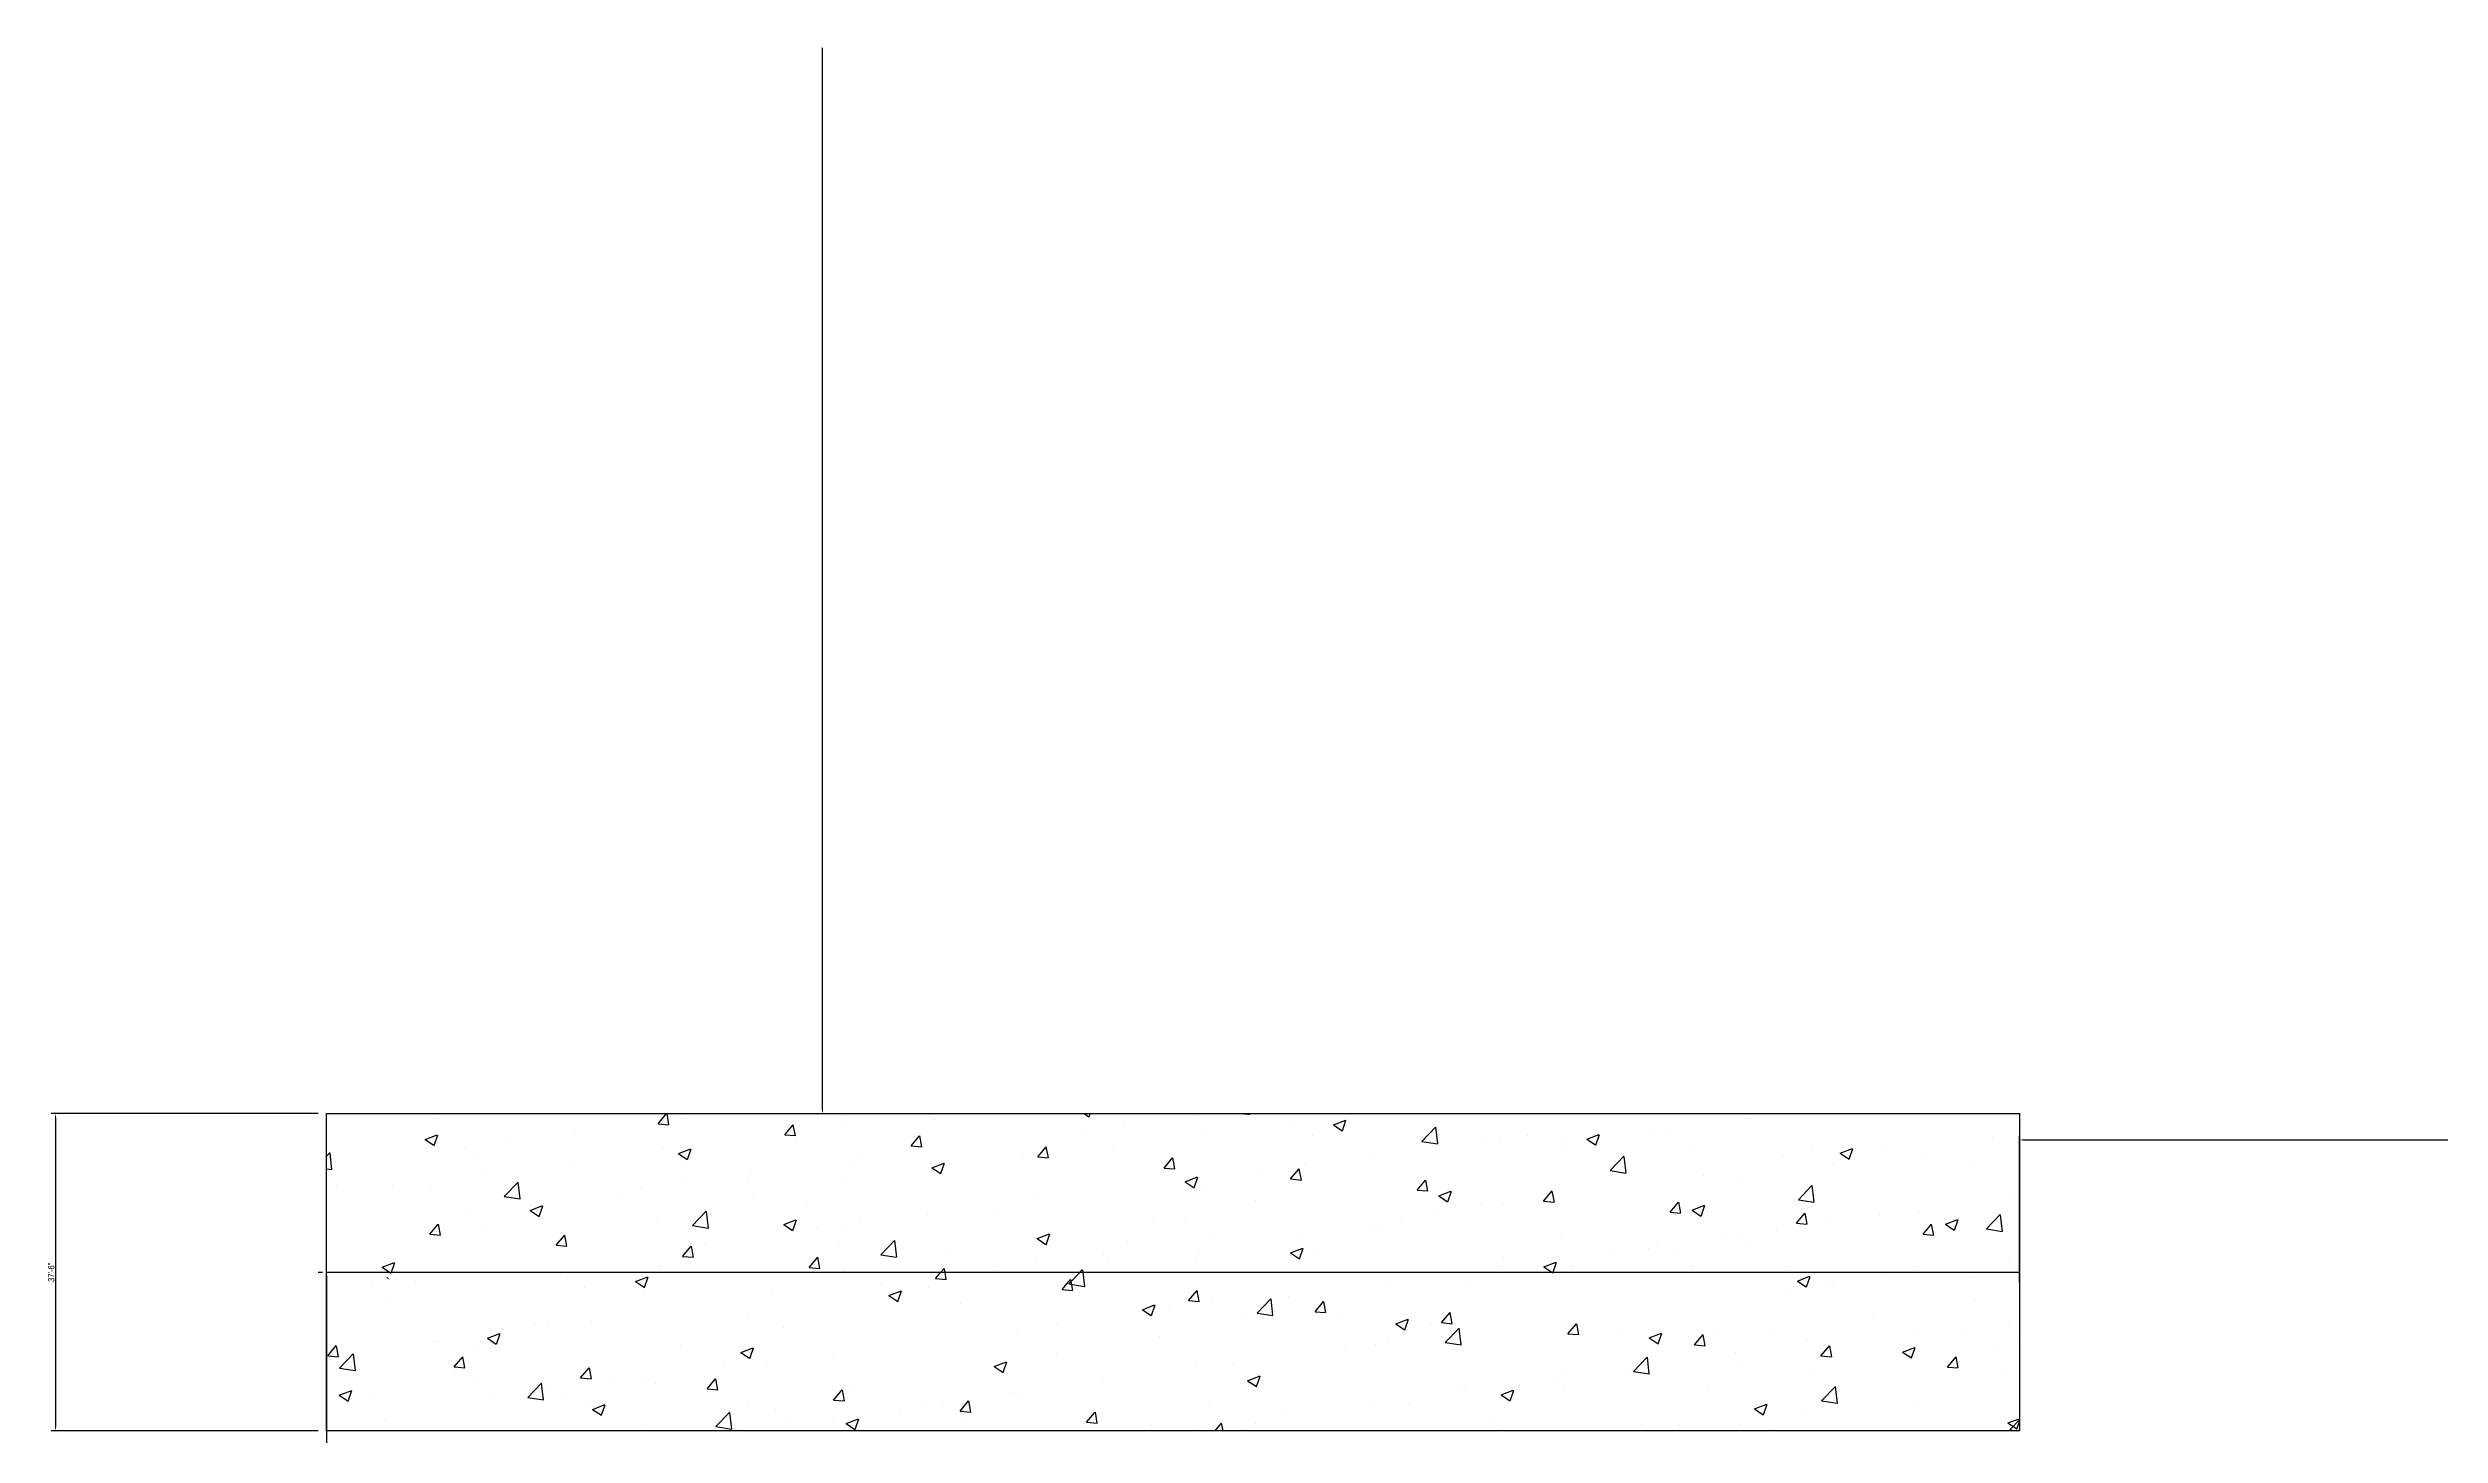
# Model space of a CAD drawing. Header units: inches. Extents: x -90 to 2036, y -33 to 3377.
# Drawn here: x 1429.3 to 1562.8, y 2973.1 to 3050.6 of the extents above; entities that cross this region are included whole.
import ezdxf

# ---------------------------------------------------------------- set-up
doc = ezdxf.new("R2010")
doc.units = ezdxf.units.IN
doc.header["$MEASUREMENT"] = 0
doc.layers.add('First floor Utility', color=69, linetype='CONTINUOUS')
doc.styles.add('style5', font='ARIALN.TTF')

msp = doc.modelspace()

# ---------------------------------------------------------------- linework, layer by layer
at = {"layer": 'First floor Utility', "color": 253, "linetype": 'Continuous'}
for p, q in [((1444.4, 2991.09, -409.45), (1429.5, 2991.09, -409.45)), ((1429.74, 2990.86, -409.45), (1429.74, 2973.61, -409.45)), ((1444.87, 2991.09, -409.45), (1539.36, 2991.09, -409.45)), ((1444.87, 2973.38, -409.45), (1444.87, 2991.09, -409.45)), ((1445.1, 2989.83, -409.45), (1445.1, 2989.83, -409.45)), ((1448.67, 2990.37, -409.45), (1448.67, 2990.37, -409.45)), ((1450.37, 2989.65, -409.45), (1451.05, 2989.91, -409.45)), ((1450.84, 2990.81, -409.45), (1450.84, 2990.81, -409.45)), ((1450.87, 2989.31, -409.45), (1451.07, 2989.91, -409.45)), ((1453.73, 2991.06, -409.45), (1453.73, 2991.06, -409.45)), ((1456.89, 2991.09, -409.45), (1456.91, 2991.09, -409.45)), ((1456.92, 2991.09, -409.45), (1456.92, 2991.09, -409.45)), ((1458.76, 2989.97, -409.45), (1458.76, 2989.97, -409.45)), ((1463.38, 2990.52, -409.45), (1463.85, 2991.09, -409.45)), ((1463.38, 2990.52, -409.45), (1463.97, 2990.47, -409.45)), ((1463.98, 2990.47, -409.45), (1463.87, 2991.09, -409.45)), ((1464.68, 2990.62, -409.45), (1464.68, 2990.62, -409.45)), ((1464.97, 2990.79, -409.45), (1464.97, 2990.79, -409.45)), ((1468.74, 2989.84, -409.45), (1468.74, 2989.84, -409.45)), ((1470.44, 2989.91, -409.45), (1470.91, 2990.47, -409.45)), ((1470.44, 2989.91, -409.45), (1471.03, 2989.86, -409.45)), ((1471.04, 2989.85, -409.45), (1470.92, 2990.47, -409.45)), ((1473.63, 2990.97, -409.45), (1473.63, 2990.97, -409.45)), ((1473.72, 2990.47, -409.45), (1473.72, 2990.47, -409.45)), ((1477.5, 2989.29, -409.45), (1477.97, 2989.85, -409.45)), ((1478.1, 2989.23, -409.45), (1477.98, 2989.85, -409.45)), ((1478.88, 2990.75, -409.45), (1478.88, 2990.75, -409.45)), ((1484.14, 2990.52, -409.45), (1484.14, 2990.52, -409.45)), ((1485.66, 2990.13, -409.45), (1485.66, 2990.13, -409.45)), ((1487.15, 2991.09, -409.45), (1487.41, 2990.91, -409.45)), ((1487.2, 2990.18, -409.45), (1487.2, 2990.18, -409.45)), ((1487.43, 2990.91, -409.45), (1487.49, 2991.09, -409.45)), ((1489.39, 2990.3, -409.45), (1489.39, 2990.3, -409.45)), ((1489.66, 2990.5, -409.45), (1489.66, 2990.5, -409.45)), ((1493.39, 2990.99, -409.45), (1493.39, 2990.99, -409.45)), ((1493.85, 2990, -409.45), (1493.85, 2990, -409.45)), ((1494.65, 2990.08, -409.45), (1494.65, 2990.08, -409.45)), ((1495.98, 2991.09, -409.45), (1496.38, 2991.03, -409.45)), ((1496.39, 2991.03, -409.45), (1496.38, 2991.09, -409.45)), ((1498.9, 2990.69, -409.45), (1498.9, 2990.69, -409.45)), ((1499.9, 2989.86, -409.45), (1499.9, 2989.86, -409.45)), ((1501.07, 2990.46, -409.45), (1501.76, 2990.72, -409.45)), ((1501.07, 2990.46, -409.45), (1501.56, 2990.12, -409.45)), ((1501.57, 2990.12, -409.45), (1501.77, 2990.72, -409.45)), ((1506.01, 2989.54, -409.45), (1506.77, 2990.34, -409.45)), ((1506.89, 2989.4, -409.45), (1506.79, 2990.33, -409.45)), ((1511.89, 2989.88, -409.45), (1511.89, 2989.88, -409.45)), ((1515.22, 2989.67, -409.45), (1515.9, 2989.93, -409.45)), ((1515.62, 2990.38, -409.45), (1515.62, 2990.38, -409.45)), ((1515.72, 2989.33, -409.45), (1515.92, 2989.93, -409.45)), ((1518.89, 2990.1, -409.45), (1518.89, 2990.1, -409.45)), ((1519.69, 2990.17, -409.45), (1519.69, 2990.17, -409.45)), ((1524, 2990.84, -409.45), (1524, 2990.84, -409.45)), ((1533.53, 2989.98, -409.45), (1533.53, 2989.98, -409.45)), ((1539.27, 2990.97, -409.45), (1539.27, 2990.97, -409.45)), ((1539.36, 2991.09, -409.45), (1539.36, 2973.38, -409.45)), ((1539.36, 2981.66, -409.45), (1539.36, 2989.85, -409.45)), ((1444.87, 2988.71, -409.45), (1445.05, 2988.89, -409.45)), ((1445.17, 2987.95, -409.45), (1445.06, 2988.89, -409.45)), ((1450.37, 2989.65, -409.45), (1450.86, 2989.32, -409.45)), ((1452.56, 2989.16, -409.45), (1452.56, 2989.16, -409.45)), ((1453.2, 2988.65, -409.45), (1453.2, 2988.65, -409.45)), ((1455.03, 2989.48, -409.45), (1455.03, 2989.48, -409.45)), ((1458.94, 2989.64, -409.45), (1458.94, 2989.64, -409.45)), ((1463.69, 2989.15, -409.45), (1463.69, 2989.15, -409.45)), ((1464.51, 2988.86, -409.45), (1465.2, 2989.12, -409.45)), ((1464.51, 2988.86, -409.45), (1465, 2988.53, -409.45)), ((1465.01, 2988.52, -409.45), (1465.21, 2989.12, -409.45)), ((1474.79, 2988.54, -409.45), (1474.79, 2988.54, -409.45)), ((1477.25, 2988.87, -409.45), (1477.25, 2988.87, -409.45)), ((1477.5, 2989.29, -409.45), (1478.09, 2989.24, -409.45)), ((1479.92, 2989.15, -409.45), (1479.92, 2989.15, -409.45)), ((1480.98, 2989.36, -409.45), (1480.98, 2989.36, -409.45)), ((1483.76, 2988.63, -409.45), (1483.76, 2988.63, -409.45)), ((1484.56, 2988.67, -409.45), (1485.03, 2989.24, -409.45)), ((1484.56, 2988.67, -409.45), (1485.15, 2988.62, -409.45)), ((1485.16, 2988.62, -409.45), (1485.04, 2989.23, -409.45)), ((1488.73, 2989.26, -409.45), (1488.73, 2989.26, -409.45)), ((1491.62, 2988.05, -409.45), (1492.09, 2988.62, -409.45)), ((1492.22, 2988, -409.45), (1492.1, 2988.62, -409.45)), ((1503.21, 2988.74, -409.45), (1503.21, 2988.74, -409.45)), ((1505.15, 2989.64, -409.45), (1505.15, 2989.64, -409.45)), ((1506.01, 2989.54, -409.45), (1506.88, 2989.4, -409.45)), ((1508.86, 2988.78, -409.45), (1508.86, 2988.78, -409.45)), ((1509.42, 2989.56, -409.45), (1509.42, 2989.56, -409.45)), ((1510.41, 2989.41, -409.45), (1510.41, 2989.41, -409.45)), ((1513.92, 2989.47, -409.45), (1513.92, 2989.47, -409.45)), ((1513.95, 2989.19, -409.45), (1513.95, 2989.19, -409.45)), ((1515.22, 2989.67, -409.45), (1515.7, 2989.34, -409.45)), ((1515.66, 2989.19, -409.45), (1515.66, 2989.19, -409.45)), ((1516.51, 2987.91, -409.45), (1517.28, 2988.71, -409.45)), ((1517.4, 2987.77, -409.45), (1517.29, 2988.7, -409.45)), ((1520.92, 2988.97, -409.45), (1520.92, 2988.97, -409.45)), ((1526.17, 2988.75, -409.45), (1526.17, 2988.75, -409.45)), ((1527.79, 2989, -409.45), (1527.79, 2989, -409.45)), ((1529.36, 2988.88, -409.45), (1530.05, 2989.14, -409.45)), ((1529.36, 2988.88, -409.45), (1529.85, 2988.55, -409.45)), ((1529.86, 2988.55, -409.45), (1530.06, 2989.14, -409.45)), ((1531.43, 2988.53, -409.45), (1531.43, 2988.53, -409.45)), ((1531.65, 2988.95, -409.45), (1531.65, 2988.95, -409.45)), ((1533.91, 2988.89, -409.45), (1533.91, 2988.89, -409.45)), ((1534.11, 2989.27, -409.45), (1534.11, 2989.27, -409.45)), ((1537.84, 2989.76, -409.45), (1537.84, 2989.76, -409.45)), ((1539.02, 2989.63, -409.45), (1539.02, 2989.63, -409.45)), ((1539.6, 2989.62, -409.45), (1621.8, 2989.62, -409.45)), ((1444.87, 2988, -409.45), (1445.16, 2987.96, -409.45)), ((1446.35, 2988.34, -409.45), (1446.35, 2988.34, -409.45)), ((1447.46, 2987.67, -409.45), (1447.46, 2987.67, -409.45)), ((1453.61, 2987.78, -409.45), (1453.61, 2987.78, -409.45)), ((1454.79, 2986.47, -409.45), (1455.56, 2987.26, -409.45)), ((1455.68, 2986.33, -409.45), (1455.57, 2987.26, -409.45)), ((1458.58, 2988.41, -409.45), (1458.58, 2988.41, -409.45)), ((1464.85, 2987.23, -409.45), (1464.85, 2987.23, -409.45)), ((1468.44, 2987.18, -409.45), (1468.44, 2987.18, -409.45)), ((1468.57, 2987.72, -409.45), (1468.57, 2987.72, -409.45)), ((1473.6, 2987.2, -409.45), (1473.6, 2987.2, -409.45)), ((1474.18, 2988.16, -409.45), (1474.18, 2988.16, -409.45)), ((1478.66, 2988.07, -409.45), (1479.34, 2988.33, -409.45)), ((1478.66, 2988.07, -409.45), (1479.15, 2987.74, -409.45)), ((1478.71, 2987.93, -409.45), (1478.71, 2987.93, -409.45)), ((1479.16, 2987.74, -409.45), (1479.36, 2988.33, -409.45)), ((1491.62, 2988.05, -409.45), (1492.21, 2988, -409.45)), ((1492.8, 2987.28, -409.45), (1493.49, 2987.55, -409.45)), ((1492.8, 2987.28, -409.45), (1493.29, 2986.95, -409.45)), ((1493.3, 2986.95, -409.45), (1493.5, 2987.54, -409.45)), ((1497.02, 2987.93, -409.45), (1497.02, 2987.93, -409.45)), ((1498.68, 2987.44, -409.45), (1499.15, 2988, -409.45)), ((1498.68, 2987.44, -409.45), (1499.27, 2987.38, -409.45)), ((1498.78, 2987.41, -409.45), (1498.78, 2987.41, -409.45)), ((1499.28, 2987.38, -409.45), (1499.16, 2988, -409.45)), ((1499.48, 2988.25, -409.45), (1499.48, 2988.25, -409.45)), ((1502.47, 2987.22, -409.45), (1502.47, 2987.22, -409.45)), ((1503.75, 2988.04, -409.45), (1503.75, 2988.04, -409.45)), ((1505.74, 2986.82, -409.45), (1506.21, 2987.38, -409.45)), ((1506.34, 2986.76, -409.45), (1506.22, 2987.38, -409.45)), ((1508.21, 2988.2, -409.45), (1508.21, 2988.2, -409.45)), ((1516.51, 2987.91, -409.45), (1517.39, 2987.77, -409.45)), ((1519.24, 2987.31, -409.45), (1519.24, 2987.31, -409.45)), ((1521.71, 2987.64, -409.45), (1521.71, 2987.64, -409.45)), ((1522.05, 2988.01, -409.45), (1522.05, 2988.01, -409.45)), ((1523.88, 2987.56, -409.45), (1523.88, 2987.56, -409.45)), ((1525.43, 2988.13, -409.45), (1525.43, 2988.13, -409.45)), ((1528.93, 2988.26, -409.45), (1528.93, 2988.26, -409.45)), ((1536.68, 2988.3, -409.45), (1536.68, 2988.3, -409.45)), ((1445.44, 2987.05, -409.45), (1445.44, 2987.05, -409.45)), ((1448.55, 2987.09, -409.45), (1448.55, 2987.09, -409.45)), ((1450.7, 2986.83, -409.45), (1450.7, 2986.83, -409.45)), ((1454.79, 2986.47, -409.45), (1455.67, 2986.33, -409.45)), ((1455.95, 2986.61, -409.45), (1455.95, 2986.61, -409.45)), ((1456.17, 2986.09, -409.45), (1456.17, 2986.09, -409.45)), ((1456.24, 2985.68, -409.45), (1456.93, 2985.95, -409.45)), ((1456.74, 2985.35, -409.45), (1456.94, 2985.94, -409.45)), ((1461.2, 2986.38, -409.45), (1461.2, 2986.38, -409.45)), ((1462.38, 2986.91, -409.45), (1462.38, 2986.91, -409.45)), ((1462.7, 2986.19, -409.45), (1462.7, 2986.19, -409.45)), ((1463.57, 2985.87, -409.45), (1463.57, 2985.87, -409.45)), ((1466.46, 2986.16, -409.45), (1466.46, 2986.16, -409.45)), ((1468.63, 2986.57, -409.45), (1468.63, 2986.57, -409.45)), ((1471.71, 2985.94, -409.45), (1471.71, 2985.94, -409.45)), ((1484.61, 2986.29, -409.45), (1484.61, 2986.29, -409.45)), ((1487.07, 2986.62, -409.45), (1487.07, 2986.62, -409.45)), ((1488.61, 2985.98, -409.45), (1488.61, 2985.98, -409.45)), ((1490.8, 2987.11, -409.45), (1490.8, 2987.11, -409.45)), ((1493.73, 2986.72, -409.45), (1493.73, 2986.72, -409.45)), ((1496.73, 2986.23, -409.45), (1496.73, 2986.23, -409.45)), ((1505.74, 2986.82, -409.45), (1506.33, 2986.77, -409.45)), ((1506.95, 2986.49, -409.45), (1507.63, 2986.76, -409.45)), ((1506.95, 2986.49, -409.45), (1507.44, 2986.16, -409.45)), ((1507.45, 2986.16, -409.45), (1507.65, 2986.75, -409.45)), ((1509.3, 2986, -409.45), (1509.3, 2986, -409.45)), ((1510.57, 2986.04, -409.45), (1510.57, 2986.04, -409.45)), ((1512.8, 2986.2, -409.45), (1513.27, 2986.77, -409.45)), ((1512.8, 2986.2, -409.45), (1513.38, 2986.15, -409.45)), ((1513.03, 2986.49, -409.45), (1513.03, 2986.49, -409.45)), ((1513.4, 2986.15, -409.45), (1513.28, 2986.76, -409.45)), ((1513.8, 2986.2, -409.45), (1513.8, 2986.2, -409.45)), ((1516.31, 2987.03, -409.45), (1516.31, 2987.03, -409.45)), ((1518.77, 2986.83, -409.45), (1518.77, 2986.83, -409.45)), ((1519.86, 2985.58, -409.45), (1520.33, 2986.15, -409.45)), ((1520.46, 2985.53, -409.45), (1520.34, 2986.15, -409.45)), ((1521.09, 2985.7, -409.45), (1521.78, 2985.97, -409.45)), ((1521.59, 2985.37, -409.45), (1521.79, 2985.97, -409.45)), ((1527.02, 2986.28, -409.45), (1527.78, 2987.08, -409.45)), ((1527.02, 2986.28, -409.45), (1527.89, 2986.14, -409.45)), ((1527.9, 2986.14, -409.45), (1527.79, 2987.07, -409.45)), ((1535.25, 2985.88, -409.45), (1535.25, 2985.88, -409.45)), ((1537.29, 2986.54, -409.45), (1537.29, 2986.54, -409.45)), ((1538.9, 2986.35, -409.45), (1538.9, 2986.35, -409.45)), ((1447.52, 2985.73, -409.45), (1447.52, 2985.73, -409.45)), ((1449.98, 2985.27, -409.45), (1449.98, 2985.27, -409.45)), ((1450.63, 2984.36, -409.45), (1451.1, 2984.92, -409.45)), ((1451.23, 2984.3, -409.45), (1451.11, 2984.92, -409.45)), ((1452.44, 2985.6, -409.45), (1452.44, 2985.6, -409.45)), ((1452.77, 2985.51, -409.45), (1452.77, 2985.51, -409.45)), ((1453.49, 2984.51, -409.45), (1453.49, 2984.51, -409.45)), ((1456.24, 2985.68, -409.45), (1456.73, 2985.35, -409.45)), ((1456.96, 2985.21, -409.45), (1456.96, 2985.21, -409.45)), ((1458.03, 2985.28, -409.45), (1458.03, 2985.28, -409.45)), ((1458.46, 2985.14, -409.45), (1458.46, 2985.14, -409.45)), ((1463.28, 2985.06, -409.45), (1463.28, 2985.06, -409.45)), ((1465.29, 2984.84, -409.45), (1466.06, 2985.64, -409.45)), ((1465.29, 2984.84, -409.45), (1466.17, 2984.7, -409.45)), ((1466.18, 2984.7, -409.45), (1466.07, 2985.63, -409.45)), ((1468.53, 2984.84, -409.45), (1468.53, 2984.84, -409.45)), ((1470.39, 2984.89, -409.45), (1471.07, 2985.16, -409.45)), ((1470.39, 2984.89, -409.45), (1470.88, 2984.56, -409.45)), ((1470.89, 2984.56, -409.45), (1471.09, 2985.16, -409.45)), ((1472.2, 2984.66, -409.45), (1472.2, 2984.66, -409.45)), ((1473.79, 2984.62, -409.45), (1473.79, 2984.62, -409.45)), ((1474.67, 2984.98, -409.45), (1474.67, 2984.98, -409.45)), ((1476.97, 2985.72, -409.45), (1476.97, 2985.72, -409.45)), ((1478.39, 2985.47, -409.45), (1478.39, 2985.47, -409.45)), ((1478.59, 2984.66, -409.45), (1478.59, 2984.66, -409.45)), ((1482.22, 2985.5, -409.45), (1482.22, 2985.5, -409.45)), ((1483.64, 2985.35, -409.45), (1483.64, 2985.35, -409.45)), ((1487.48, 2985.27, -409.45), (1487.48, 2985.27, -409.45)), ((1490.99, 2985.25, -409.45), (1490.99, 2985.25, -409.45)), ((1492.73, 2985.05, -409.45), (1492.73, 2985.05, -409.45)), ((1497.98, 2984.83, -409.45), (1497.98, 2984.83, -409.45)), ((1500.62, 2984.86, -409.45), (1500.62, 2984.86, -409.45)), ((1503.24, 2984.61, -409.45), (1503.24, 2984.61, -409.45)), ((1503.63, 2984.77, -409.45), (1503.63, 2984.77, -409.45)), ((1504.83, 2985.06, -409.45), (1504.83, 2985.06, -409.45)), ((1506.84, 2985.68, -409.45), (1506.84, 2985.68, -409.45)), ((1508.74, 2985.5, -409.45), (1508.74, 2985.5, -409.45)), ((1519.86, 2985.58, -409.45), (1520.44, 2985.53, -409.45)), ((1521.09, 2985.7, -409.45), (1521.58, 2985.37, -409.45)), ((1525.81, 2984.57, -409.45), (1525.81, 2984.57, -409.45)), ((1526.92, 2984.97, -409.45), (1527.39, 2985.53, -409.45)), ((1526.92, 2984.97, -409.45), (1527.5, 2984.91, -409.45)), ((1527.52, 2984.91, -409.45), (1527.4, 2985.53, -409.45)), ((1528.81, 2984.98, -409.45), (1528.81, 2984.98, -409.45)), ((1529.06, 2985.06, -409.45), (1529.06, 2985.06, -409.45)), ((1531.53, 2985.39, -409.45), (1531.53, 2985.39, -409.45)), ((1531.55, 2985.55, -409.45), (1531.55, 2985.55, -409.45)), ((1533.79, 2985.61, -409.45), (1533.79, 2985.61, -409.45)), ((1533.98, 2984.35, -409.45), (1534.45, 2984.91, -409.45)), ((1534.58, 2984.29, -409.45), (1534.46, 2984.91, -409.45)), ((1535.24, 2984.92, -409.45), (1535.92, 2985.18, -409.45)), ((1535.24, 2984.92, -409.45), (1535.72, 2984.59, -409.45)), ((1535.74, 2984.58, -409.45), (1535.94, 2985.18, -409.45)), ((1537.52, 2984.65, -409.45), (1538.29, 2985.45, -409.45)), ((1537.52, 2984.65, -409.45), (1538.4, 2984.51, -409.45)), ((1538.41, 2984.51, -409.45), (1538.3, 2985.44, -409.45)), ((1445.48, 2983.24, -409.45), (1445.48, 2983.24, -409.45)), ((1448.43, 2983.81, -409.45), (1448.43, 2983.81, -409.45)), ((1450.63, 2984.36, -409.45), (1451.21, 2984.3, -409.45)), ((1451.22, 2984.22, -409.45), (1451.22, 2984.22, -409.45)), ((1457.68, 2983.74, -409.45), (1458.16, 2984.3, -409.45)), ((1457.68, 2983.74, -409.45), (1458.27, 2983.69, -409.45)), ((1458.28, 2983.68, -409.45), (1458.17, 2984.3, -409.45)), ((1462.26, 2983.35, -409.45), (1462.26, 2983.35, -409.45)), ((1464.74, 2983.12, -409.45), (1465.22, 2983.69, -409.45)), ((1464.74, 2983.12, -409.45), (1465.33, 2983.07, -409.45)), ((1465.34, 2983.07, -409.45), (1465.23, 2983.68, -409.45)), ((1465.99, 2983.84, -409.45), (1465.99, 2983.84, -409.45)), ((1468.51, 2983.29, -409.45), (1468.51, 2983.29, -409.45)), ((1473.48, 2983.92, -409.45), (1473.48, 2983.92, -409.45)), ((1475.8, 2983.21, -409.45), (1476.57, 2984.01, -409.45)), ((1475.8, 2983.21, -409.45), (1476.67, 2983.07, -409.45)), ((1476.69, 2983.07, -409.45), (1476.58, 2984, -409.45)), ((1479.04, 2984.4, -409.45), (1479.04, 2984.4, -409.45)), ((1479.51, 2983.28, -409.45), (1479.51, 2983.28, -409.45)), ((1484.3, 2984.17, -409.45), (1484.3, 2984.17, -409.45)), ((1484.53, 2984.11, -409.45), (1485.22, 2984.37, -409.45)), ((1484.53, 2984.11, -409.45), (1485.02, 2983.78, -409.45)), ((1485.03, 2983.77, -409.45), (1485.23, 2984.37, -409.45)), ((1485.25, 2984.26, -409.45), (1485.25, 2984.26, -409.45)), ((1488.21, 2983.23, -409.45), (1488.21, 2983.23, -409.45)), ((1489.55, 2983.95, -409.45), (1489.55, 2983.95, -409.45)), ((1493.61, 2983.44, -409.45), (1493.61, 2983.44, -409.45)), ((1494.43, 2984.04, -409.45), (1494.43, 2984.04, -409.45)), ((1494.8, 2983.73, -409.45), (1494.8, 2983.73, -409.45)), ((1496.89, 2984.37, -409.45), (1496.89, 2984.37, -409.45)), ((1498.66, 2984.14, -409.45), (1498.66, 2984.14, -409.45)), ((1498.68, 2983.32, -409.45), (1499.36, 2983.58, -409.45)), ((1498.68, 2983.32, -409.45), (1499.17, 2982.99, -409.45)), ((1499.09, 2984.07, -409.45), (1499.09, 2984.07, -409.45)), ((1499.18, 2982.98, -409.45), (1499.38, 2983.58, -409.45)), ((1500.06, 2983.51, -409.45), (1500.06, 2983.51, -409.45)), ((1505.31, 2983.29, -409.45), (1505.31, 2983.29, -409.45)), ((1508.49, 2984.39, -409.45), (1508.49, 2984.39, -409.45)), ((1513.75, 2984.16, -409.45), (1513.75, 2984.16, -409.45)), ((1516.65, 2983.43, -409.45), (1516.65, 2983.43, -409.45)), ((1518.65, 2983.55, -409.45), (1518.65, 2983.55, -409.45)), ((1519, 2983.94, -409.45), (1519, 2983.94, -409.45)), ((1519.12, 2983.75, -409.45), (1519.12, 2983.75, -409.45)), ((1520.07, 2983.58, -409.45), (1520.07, 2983.58, -409.45)), ((1522.85, 2984.24, -409.45), (1522.85, 2984.24, -409.45)), ((1523.76, 2984.29, -409.45), (1523.76, 2984.29, -409.45)), ((1524.25, 2983.72, -409.45), (1524.25, 2983.72, -409.45)), ((1529.51, 2983.5, -409.45), (1529.51, 2983.5, -409.45)), ((1533.98, 2984.35, -409.45), (1534.56, 2984.3, -409.45)), ((1534.76, 2983.28, -409.45), (1534.76, 2983.28, -409.45)), ((1444.4, 2982.23, -409.45), (1444.64, 2982.23, -409.45)), ((1444.87, 2982.23, -409.45), (1539.36, 2982.23, -409.45)), ((1444.87, 2982, -409.45), (1444.87, 2805.31, -409.45)), ((1447.97, 2982.51, -409.45), (1448.66, 2982.77, -409.45)), ((1447.97, 2982.51, -409.45), (1448.38, 2982.23, -409.45)), ((1448.38, 2982.23, -409.45), (1448.46, 2982.18, -409.45)), ((1448.47, 2982.18, -409.45), (1448.49, 2982.23, -409.45)), ((1448.49, 2982.23, -409.45), (1448.67, 2982.77, -409.45)), ((1448.74, 2981.82, -409.45), (1448.74, 2981.82, -409.45)), ((1453.58, 2982.21, -409.45), (1453.58, 2982.21, -409.45)), ((1458.34, 2981.86, -409.45), (1458.34, 2981.86, -409.45)), ((1459.79, 2983.03, -409.45), (1459.79, 2983.03, -409.45)), ((1462.12, 2981.72, -409.45), (1462.8, 2981.98, -409.45)), ((1462.62, 2981.39, -409.45), (1462.82, 2981.98, -409.45)), ((1463.45, 2982.6, -409.45), (1463.45, 2982.6, -409.45)), ((1471.8, 2982.5, -409.45), (1472.28, 2983.07, -409.45)), ((1471.8, 2982.5, -409.45), (1472.39, 2982.45, -409.45)), ((1472.4, 2982.45, -409.45), (1472.29, 2983.07, -409.45)), ((1473.77, 2982.29, -409.45), (1473.77, 2982.29, -409.45)), ((1478.86, 2981.89, -409.45), (1479.16, 2982.23, -409.45)), ((1478.86, 2981.89, -409.45), (1479.45, 2981.83, -409.45)), ((1479.16, 2982.23, -409.45), (1479.34, 2982.45, -409.45)), ((1479.39, 2982.23, -409.45), (1479.35, 2982.45, -409.45)), ((1479.46, 2981.83, -409.45), (1479.39, 2982.23, -409.45)), ((1482.02, 2982.41, -409.45), (1482.02, 2982.41, -409.45)), ((1483.52, 2982.07, -409.45), (1483.52, 2982.07, -409.45)), ((1484.48, 2982.74, -409.45), (1484.48, 2982.74, -409.45)), ((1485.92, 2981.27, -409.45), (1486.4, 2981.83, -409.45)), ((1486.3, 2981.58, -409.45), (1486.93, 2982.23, -409.45)), ((1486.52, 2981.21, -409.45), (1486.41, 2981.83, -409.45)), ((1486.93, 2982.23, -409.45), (1487.07, 2982.38, -409.45)), ((1487.1, 2982.23, -409.45), (1487.08, 2982.37, -409.45)), ((1487.19, 2981.44, -409.45), (1487.1, 2982.23, -409.45)), ((1487.61, 2982.1, -409.45), (1487.61, 2982.1, -409.45)), ((1488.49, 2982.7, -409.45), (1488.49, 2982.7, -409.45)), ((1493.35, 2983.09, -409.45), (1493.35, 2983.09, -409.45)), ((1504.25, 2981.8, -409.45), (1504.25, 2981.8, -409.45)), ((1506.71, 2982.12, -409.45), (1506.71, 2982.12, -409.45)), ((1508.62, 2982.23, -409.45), (1508.62, 2982.23, -409.45)), ((1510.44, 2982.61, -409.45), (1510.44, 2982.61, -409.45)), ((1510.57, 2983.06, -409.45), (1510.57, 2983.06, -409.45)), ((1512.82, 2982.53, -409.45), (1513.51, 2982.79, -409.45)), ((1512.82, 2982.53, -409.45), (1513.26, 2982.23, -409.45)), ((1513.26, 2982.23, -409.45), (1513.31, 2982.2, -409.45)), ((1513.32, 2982.2, -409.45), (1513.33, 2982.23, -409.45)), ((1513.33, 2982.23, -409.45), (1513.52, 2982.79, -409.45)), ((1513.68, 2982.92, -409.45), (1513.68, 2982.92, -409.45)), ((1514.33, 2982.6, -409.45), (1514.33, 2982.6, -409.45)), ((1515.82, 2982.84, -409.45), (1515.82, 2982.84, -409.45)), ((1521.08, 2982.62, -409.45), (1521.08, 2982.62, -409.45)), ((1526.33, 2982.4, -409.45), (1526.33, 2982.4, -409.45)), ((1526.97, 2981.74, -409.45), (1527.65, 2982.01, -409.45)), ((1527.47, 2981.41, -409.45), (1527.67, 2982, -409.45)), ((1531.58, 2982.18, -409.45), (1531.58, 2982.18, -409.45)), ((1532.66, 2982, -409.45), (1532.66, 2982, -409.45)), ((1533.67, 2982.33, -409.45), (1533.67, 2982.33, -409.45)), ((1536.84, 2981.95, -409.45), (1536.84, 2981.95, -409.45)), ((1538.78, 2983.07, -409.45), (1538.78, 2983.07, -409.45)), ((1538.88, 2982.81, -409.45), (1538.88, 2982.81, -409.45)), ((1447.39, 2981.39, -409.45), (1447.39, 2981.39, -409.45)), ((1448.31, 2980.54, -409.45), (1448.31, 2980.54, -409.45)), ((1449.85, 2981.72, -409.45), (1449.85, 2981.72, -409.45)), ((1453.37, 2981.23, -409.45), (1453.37, 2981.23, -409.45)), ((1453.99, 2981.6, -409.45), (1453.99, 2981.6, -409.45)), ((1459.25, 2981.38, -409.45), (1459.25, 2981.38, -409.45)), ((1462.12, 2981.72, -409.45), (1462.61, 2981.39, -409.45)), ((1464.5, 2981.16, -409.45), (1464.5, 2981.16, -409.45)), ((1468.03, 2981.31, -409.45), (1468.03, 2981.31, -409.45)), ((1469.61, 2980.78, -409.45), (1469.61, 2980.78, -409.45)), ((1469.75, 2980.94, -409.45), (1469.75, 2980.94, -409.45)), ((1472.08, 2981.1, -409.45), (1472.08, 2981.1, -409.45)), ((1473.36, 2980.64, -409.45), (1473.36, 2980.64, -409.45)), ((1475.01, 2980.71, -409.45), (1475.01, 2980.71, -409.45)), ((1475.8, 2981.59, -409.45), (1475.8, 2981.59, -409.45)), ((1476.26, 2980.93, -409.45), (1476.95, 2981.2, -409.45)), ((1476.26, 2980.93, -409.45), (1476.75, 2980.6, -409.45)), ((1476.76, 2980.6, -409.45), (1476.96, 2981.19, -409.45)), ((1478.47, 2981.38, -409.45), (1478.47, 2981.38, -409.45)), ((1480.26, 2980.49, -409.45), (1480.26, 2980.49, -409.45)), ((1481.87, 2981.11, -409.45), (1481.87, 2981.11, -409.45)), ((1485.92, 2981.27, -409.45), (1486.51, 2981.22, -409.45)), ((1486.3, 2981.58, -409.45), (1487.18, 2981.44, -409.45)), ((1492.98, 2980.65, -409.45), (1493.46, 2981.22, -409.45)), ((1492.98, 2980.65, -409.45), (1493.57, 2980.6, -409.45)), ((1493.58, 2980.6, -409.45), (1493.47, 2981.21, -409.45)), ((1494.3, 2980.49, -409.45), (1494.3, 2980.49, -409.45)), ((1496.81, 2979.95, -409.45), (1497.57, 2980.75, -409.45)), ((1497.69, 2979.81, -409.45), (1497.59, 2980.74, -409.45)), ((1498.03, 2980.98, -409.45), (1498.03, 2980.98, -409.45)), ((1498.54, 2980.86, -409.45), (1498.54, 2980.86, -409.45)), ((1500.04, 2980.03, -409.45), (1500.52, 2980.6, -409.45)), ((1500.64, 2979.98, -409.45), (1500.53, 2980.6, -409.45)), ((1502.85, 2980.63, -409.45), (1502.85, 2980.63, -409.45)), ((1503.51, 2981.49, -409.45), (1503.51, 2981.49, -409.45)), ((1508.59, 2981.61, -409.45), (1508.59, 2981.61, -409.45)), ((1523.64, 2981.01, -409.45), (1523.64, 2981.01, -409.45)), ((1526.47, 2981.18, -409.45), (1526.47, 2981.18, -409.45)), ((1526.97, 2981.74, -409.45), (1527.46, 2981.41, -409.45)), ((1528.69, 2981.7, -409.45), (1528.69, 2981.7, -409.45)), ((1528.94, 2981.51, -409.45), (1528.94, 2981.51, -409.45)), ((1536.88, 2980.67, -409.45), (1536.88, 2980.67, -409.45)), ((1456.55, 2979.33, -409.45), (1456.55, 2979.33, -409.45)), ((1457.2, 2979.14, -409.45), (1457.2, 2979.14, -409.45)), ((1459.67, 2979.47, -409.45), (1459.67, 2979.47, -409.45)), ((1462.29, 2980.32, -409.45), (1462.29, 2980.32, -409.45)), ((1463.33, 2979.32, -409.45), (1463.33, 2979.32, -409.45)), ((1463.4, 2979.96, -409.45), (1463.4, 2979.96, -409.45)), ((1468.39, 2980.01, -409.45), (1468.39, 2980.01, -409.45)), ((1470.39, 2979.14, -409.45), (1470.39, 2979.14, -409.45)), ((1476.13, 2980.13, -409.45), (1476.13, 2980.13, -409.45)), ((1485.52, 2980.27, -409.45), (1485.52, 2980.27, -409.45)), ((1485.62, 2979.34, -409.45), (1485.62, 2979.34, -409.45)), ((1488.37, 2979.43, -409.45), (1488.37, 2979.43, -409.45)), ((1490.41, 2980.14, -409.45), (1491.09, 2980.41, -409.45)), ((1490.41, 2980.14, -409.45), (1490.9, 2979.81, -409.45)), ((1490.77, 2980.05, -409.45), (1490.77, 2980.05, -409.45)), ((1490.91, 2979.81, -409.45), (1491.11, 2980.41, -409.45)), ((1491.84, 2980.16, -409.45), (1491.84, 2980.16, -409.45)), ((1493.49, 2980.17, -409.45), (1493.49, 2980.17, -409.45)), ((1496.03, 2979.83, -409.45), (1496.03, 2979.83, -409.45)), ((1496.81, 2979.95, -409.45), (1497.68, 2979.81, -409.45)), ((1497.11, 2979.64, -409.45), (1497.11, 2979.64, -409.45)), ((1500.04, 2980.03, -409.45), (1500.63, 2979.98, -409.45)), ((1501.28, 2979.6, -409.45), (1501.28, 2979.6, -409.45)), ((1504.55, 2979.36, -409.45), (1505.24, 2979.62, -409.45)), ((1504.55, 2979.36, -409.45), (1505.04, 2979.02, -409.45)), ((1505.05, 2979.02, -409.45), (1505.25, 2979.62, -409.45)), ((1506.53, 2979.38, -409.45), (1506.53, 2979.38, -409.45)), ((1507.1, 2979.42, -409.45), (1507.58, 2979.98, -409.45)), ((1507.1, 2979.42, -409.45), (1507.69, 2979.36, -409.45)), ((1507.31, 2978.32, -409.45), (1508.08, 2979.12, -409.45)), ((1507.7, 2979.36, -409.45), (1507.59, 2979.98, -409.45)), ((1508.2, 2978.18, -409.45), (1508.09, 2979.11, -409.45)), ((1511.79, 2979.16, -409.45), (1511.79, 2979.16, -409.45)), ((1513.56, 2979.64, -409.45), (1513.56, 2979.64, -409.45)), ((1514.06, 2979.55, -409.45), (1514.06, 2979.55, -409.45)), ((1514.16, 2978.8, -409.45), (1514.64, 2979.36, -409.45)), ((1514.76, 2978.74, -409.45), (1514.65, 2979.36, -409.45)), ((1516.53, 2979.87, -409.45), (1516.53, 2979.87, -409.45)), ((1518.53, 2980.27, -409.45), (1518.53, 2980.27, -409.45)), ((1520.26, 2980.36, -409.45), (1520.26, 2980.36, -409.45)), ((1531.14, 2979.68, -409.45), (1531.14, 2979.68, -409.45)), ((1538.66, 2979.8, -409.45), (1538.66, 2979.8, -409.45)), ((1538.75, 2979.26, -409.45), (1538.75, 2979.26, -409.45)), ((1444.93, 2977.57, -409.45), (1445.41, 2978.14, -409.45)), ((1445.53, 2977.52, -409.45), (1445.42, 2978.13, -409.45)), ((1447.26, 2977.84, -409.45), (1447.26, 2977.84, -409.45)), ((1450.81, 2978.35, -409.45), (1450.81, 2978.35, -409.45)), ((1450.99, 2978.33, -409.45), (1450.99, 2978.33, -409.45)), ((1453.25, 2977.95, -409.45), (1453.25, 2977.95, -409.45)), ((1453.85, 2978.55, -409.45), (1454.53, 2978.81, -409.45)), ((1453.85, 2978.55, -409.45), (1454.34, 2978.22, -409.45)), ((1454.35, 2978.21, -409.45), (1454.55, 2978.81, -409.45)), ((1458.22, 2978.58, -409.45), (1458.22, 2978.58, -409.45)), ((1464.65, 2978.16, -409.45), (1464.65, 2978.16, -409.45)), ((1467.99, 2977.76, -409.45), (1468.68, 2978.02, -409.45)), ((1468.49, 2977.42, -409.45), (1468.69, 2978.02, -409.45)), ((1478.35, 2978.1, -409.45), (1478.35, 2978.1, -409.45)), ((1479.43, 2978.53, -409.45), (1479.43, 2978.53, -409.45)), ((1481.89, 2978.85, -409.45), (1481.89, 2978.85, -409.45)), ((1483.4, 2978.8, -409.45), (1483.4, 2978.8, -409.45)), ((1491.37, 2978.66, -409.45), (1491.37, 2978.66, -409.45)), ((1501.66, 2977.91, -409.45), (1501.66, 2977.91, -409.45)), ((1503.39, 2978.21, -409.45), (1503.39, 2978.21, -409.45)), ((1504.12, 2978.24, -409.45), (1504.12, 2978.24, -409.45)), ((1507.31, 2978.32, -409.45), (1508.19, 2978.18, -409.45)), ((1507.85, 2978.73, -409.45), (1507.85, 2978.73, -409.45)), ((1508.5, 2978.95, -409.45), (1508.5, 2978.95, -409.45)), ((1514.16, 2978.8, -409.45), (1514.75, 2978.75, -409.45)), ((1517.04, 2978.94, -409.45), (1517.04, 2978.94, -409.45)), ((1518.7, 2978.57, -409.45), (1519.38, 2978.83, -409.45)), ((1518.7, 2978.57, -409.45), (1519.19, 2978.24, -409.45)), ((1519.2, 2978.23, -409.45), (1519.4, 2978.83, -409.45)), ((1521.22, 2978.18, -409.45), (1521.7, 2978.75, -409.45)), ((1521.22, 2978.18, -409.45), (1521.81, 2978.13, -409.45)), ((1521.82, 2978.13, -409.45), (1521.71, 2978.74, -409.45)), ((1522.3, 2978.72, -409.45), (1522.3, 2978.72, -409.45)), ((1525.4, 2978.69, -409.45), (1525.4, 2978.69, -409.45)), ((1527.55, 2978.49, -409.45), (1527.55, 2978.49, -409.45)), ((1528.28, 2977.56, -409.45), (1528.76, 2978.13, -409.45)), ((1528.58, 2978.43, -409.45), (1528.58, 2978.43, -409.45)), ((1528.88, 2977.51, -409.45), (1528.77, 2978.12, -409.45)), ((1530.07, 2978.11, -409.45), (1530.07, 2978.11, -409.45)), ((1532.8, 2978.27, -409.45), (1532.8, 2978.27, -409.45)), ((1532.84, 2977.78, -409.45), (1533.53, 2978.04, -409.45)), ((1532.84, 2977.78, -409.45), (1533.33, 2977.45, -409.45)), ((1533.34, 2977.45, -409.45), (1533.54, 2978.04, -409.45)), ((1533.55, 2979.06, -409.45), (1533.55, 2979.06, -409.45)), ((1536.29, 2978.93, -409.45), (1536.29, 2978.93, -409.45)), ((1538.06, 2978.05, -409.45), (1538.06, 2978.05, -409.45)), ((1539.24, 2978.5, -409.45), (1539.24, 2978.5, -409.45)), ((1444.93, 2977.57, -409.45), (1445.52, 2977.52, -409.45)), ((1445.07, 2977.36, -409.45), (1445.07, 2977.36, -409.45)), ((1445.59, 2976.88, -409.45), (1446.36, 2977.68, -409.45)), ((1445.59, 2976.88, -409.45), (1446.47, 2976.74, -409.45)), ((1446.48, 2976.74, -409.45), (1446.37, 2977.67, -409.45)), ((1446.82, 2976.79, -409.45), (1446.82, 2976.79, -409.45)), ((1448.2, 2977.26, -409.45), (1448.2, 2977.26, -409.45)), ((1451.99, 2976.95, -409.45), (1452.47, 2977.52, -409.45)), ((1451.99, 2976.95, -409.45), (1452.58, 2976.9, -409.45)), ((1452.08, 2976.57, -409.45), (1452.08, 2976.57, -409.45)), ((1452.59, 2976.9, -409.45), (1452.48, 2977.52, -409.45)), ((1458.91, 2977.17, -409.45), (1458.91, 2977.17, -409.45)), ((1459.05, 2976.34, -409.45), (1459.52, 2976.9, -409.45)), ((1459.65, 2976.28, -409.45), (1459.54, 2976.9, -409.45)), ((1467.02, 2976.9, -409.45), (1467.02, 2976.9, -409.45)), ((1467.99, 2977.76, -409.45), (1468.48, 2977.43, -409.45)), ((1468.27, 2976.74, -409.45), (1468.27, 2976.74, -409.45)), ((1469.49, 2977.22, -409.45), (1469.49, 2977.22, -409.45)), ((1473.21, 2977.71, -409.45), (1473.21, 2977.71, -409.45)), ((1473.24, 2977.37, -409.45), (1473.24, 2977.37, -409.45)), ((1479.89, 2976.68, -409.45), (1479.89, 2976.68, -409.45)), ((1482.14, 2976.97, -409.45), (1482.82, 2977.23, -409.45)), ((1482.14, 2976.97, -409.45), (1482.63, 2976.64, -409.45)), ((1482.64, 2976.64, -409.45), (1482.84, 2977.23, -409.45)), ((1485.63, 2977.67, -409.45), (1485.63, 2977.67, -409.45)), ((1491.71, 2976.61, -409.45), (1491.71, 2976.61, -409.45)), ((1493.37, 2976.89, -409.45), (1493.37, 2976.89, -409.45)), ((1495.44, 2977.1, -409.45), (1495.44, 2977.1, -409.45)), ((1496.28, 2976.18, -409.45), (1496.97, 2976.45, -409.45)), ((1498.42, 2977.58, -409.45), (1498.42, 2977.58, -409.45)), ((1513.92, 2976.72, -409.45), (1513.92, 2976.72, -409.45)), ((1517.67, 2976.48, -409.45), (1517.67, 2976.48, -409.45)), ((1517.82, 2976.69, -409.45), (1518.58, 2977.49, -409.45)), ((1517.82, 2976.69, -409.45), (1518.69, 2976.56, -409.45)), ((1518.41, 2977, -409.45), (1518.41, 2977, -409.45)), ((1518.7, 2976.55, -409.45), (1518.59, 2977.49, -409.45)), ((1519.66, 2977.71, -409.45), (1519.66, 2977.71, -409.45)), ((1523.52, 2977.74, -409.45), (1523.52, 2977.74, -409.45)), ((1523.88, 2977.3, -409.45), (1523.88, 2977.3, -409.45)), ((1526.35, 2977.62, -409.45), (1526.35, 2977.62, -409.45)), ((1527.76, 2976.53, -409.45), (1527.76, 2976.53, -409.45)), ((1528.28, 2977.56, -409.45), (1528.87, 2977.51, -409.45)), ((1533.5, 2977.52, -409.45), (1533.5, 2977.52, -409.45)), ((1535.34, 2976.94, -409.45), (1535.82, 2977.51, -409.45)), ((1535.34, 2976.94, -409.45), (1535.93, 2976.89, -409.45)), ((1535.94, 2976.89, -409.45), (1535.83, 2977.51, -409.45)), ((1538.54, 2976.52, -409.45), (1538.54, 2976.52, -409.45)), ((1445.58, 2975.37, -409.45), (1446.27, 2975.64, -409.45)), ((1445.58, 2975.37, -409.45), (1446.07, 2975.04, -409.45)), ((1446.08, 2975.04, -409.45), (1446.28, 2975.63, -409.45)), ((1447.43, 2975.2, -409.45), (1447.43, 2975.2, -409.45)), ((1448.9, 2975.47, -409.45), (1448.9, 2975.47, -409.45)), ((1453.17, 2976.19, -409.45), (1453.17, 2976.19, -409.45)), ((1454.15, 2975.25, -409.45), (1454.15, 2975.25, -409.45)), ((1454.62, 2975.26, -409.45), (1454.62, 2975.26, -409.45)), ((1456.1, 2975.25, -409.45), (1456.86, 2976.05, -409.45)), ((1456.1, 2975.25, -409.45), (1456.97, 2975.11, -409.45)), ((1456.98, 2975.11, -409.45), (1456.87, 2976.04, -409.45)), ((1457.08, 2975.59, -409.45), (1457.08, 2975.59, -409.45)), ((1457.33, 2976.35, -409.45), (1457.33, 2976.35, -409.45)), ((1458.1, 2975.31, -409.45), (1458.1, 2975.31, -409.45)), ((1459.05, 2976.34, -409.45), (1459.64, 2976.28, -409.45)), ((1460.81, 2976.08, -409.45), (1460.81, 2976.08, -409.45)), ((1462.58, 2976.13, -409.45), (1462.58, 2976.13, -409.45)), ((1463.21, 2976.04, -409.45), (1463.21, 2976.04, -409.45)), ((1466.11, 2975.72, -409.45), (1466.58, 2976.28, -409.45)), ((1466.11, 2975.72, -409.45), (1466.7, 2975.67, -409.45)), ((1466.71, 2975.66, -409.45), (1466.6, 2976.28, -409.45)), ((1467.84, 2975.91, -409.45), (1467.84, 2975.91, -409.45)), ((1473.09, 2975.68, -409.45), (1473.09, 2975.68, -409.45)), ((1473.17, 2975.1, -409.45), (1473.64, 2975.67, -409.45)), ((1473.77, 2975.05, -409.45), (1473.66, 2975.66, -409.45)), ((1474.15, 2975.7, -409.45), (1474.15, 2975.7, -409.45)), ((1478.35, 2975.46, -409.45), (1478.35, 2975.46, -409.45)), ((1483.03, 2975.46, -409.45), (1483.03, 2975.46, -409.45)), ((1483.28, 2975.52, -409.45), (1483.28, 2975.52, -409.45)), ((1483.6, 2975.24, -409.45), (1483.6, 2975.24, -409.45)), ((1488.25, 2976.15, -409.45), (1488.25, 2976.15, -409.45)), ((1489.25, 2976.28, -409.45), (1489.25, 2976.28, -409.45)), ((1496.28, 2976.18, -409.45), (1496.77, 2975.85, -409.45)), ((1496.78, 2975.85, -409.45), (1496.98, 2976.44, -409.45)), ((1508.18, 2975.74, -409.45), (1508.18, 2975.74, -409.45)), ((1508.38, 2975.67, -409.45), (1508.38, 2975.67, -409.45)), ((1510.43, 2975.39, -409.45), (1511.11, 2975.66, -409.45)), ((1510.43, 2975.39, -409.45), (1510.92, 2975.06, -409.45)), ((1510.93, 2975.06, -409.45), (1511.13, 2975.65, -409.45)), ((1511.48, 2975.67, -409.45), (1511.48, 2975.67, -409.45)), ((1513.44, 2976.37, -409.45), (1513.44, 2976.37, -409.45)), ((1513.94, 2975.99, -409.45), (1513.94, 2975.99, -409.45)), ((1522.02, 2975.55, -409.45), (1522.02, 2975.55, -409.45)), ((1528.32, 2975.06, -409.45), (1529.09, 2975.86, -409.45)), ((1528.46, 2975.15, -409.45), (1528.46, 2975.15, -409.45)), ((1529.21, 2974.92, -409.45), (1529.1, 2975.86, -409.45)), ((1533.43, 2975.78, -409.45), (1533.43, 2975.78, -409.45)), ((1536.17, 2975.38, -409.45), (1536.17, 2975.38, -409.45)), ((1448.08, 2973.98, -409.45), (1448.08, 2973.98, -409.45)), ((1448.4, 2974.44, -409.45), (1448.4, 2974.44, -409.45)), ((1453.13, 2974.68, -409.45), (1453.13, 2974.68, -409.45)), ((1459.41, 2975.03, -409.45), (1459.41, 2975.03, -409.45)), ((1459.72, 2974.58, -409.45), (1460.41, 2974.85, -409.45)), ((1459.72, 2974.58, -409.45), (1460.21, 2974.25, -409.45)), ((1460.22, 2974.25, -409.45), (1460.42, 2974.84, -409.45)), ((1464.66, 2974.81, -409.45), (1464.66, 2974.81, -409.45)), ((1466.6, 2973.62, -409.45), (1467.37, 2974.42, -409.45)), ((1467.49, 2973.48, -409.45), (1467.38, 2974.41, -409.45)), ((1468.41, 2974.71, -409.45), (1468.41, 2974.71, -409.45)), ((1469.91, 2974.58, -409.45), (1469.91, 2974.58, -409.45)), ((1470.63, 2973.83, -409.45), (1470.63, 2973.83, -409.45)), ((1473.12, 2974.09, -409.45), (1473.12, 2974.09, -409.45)), ((1473.17, 2975.1, -409.45), (1473.76, 2975.05, -409.45)), ((1473.87, 2973.79, -409.45), (1474.55, 2974.06, -409.45)), ((1473.87, 2973.79, -409.45), (1474.36, 2973.46, -409.45)), ((1474.37, 2973.46, -409.45), (1474.57, 2974.06, -409.45)), ((1475.17, 2974.36, -409.45), (1475.17, 2974.36, -409.45)), ((1476.84, 2974.65, -409.45), (1476.84, 2974.65, -409.45)), ((1478.23, 2974.83, -409.45), (1478.23, 2974.83, -409.45)), ((1479.31, 2974.97, -409.45), (1479.31, 2974.97, -409.45)), ((1480.23, 2974.48, -409.45), (1480.7, 2975.05, -409.45)), ((1480.23, 2974.48, -409.45), (1480.82, 2974.43, -409.45)), ((1480.42, 2974.14, -409.45), (1480.42, 2974.14, -409.45)), ((1480.83, 2974.43, -409.45), (1480.72, 2975.05, -409.45)), ((1485.68, 2973.92, -409.45), (1485.68, 2973.92, -409.45)), ((1487.29, 2973.86, -409.45), (1487.76, 2974.43, -409.45)), ((1487.29, 2973.86, -409.45), (1487.88, 2973.81, -409.45)), ((1487.89, 2973.81, -409.45), (1487.78, 2974.43, -409.45)), ((1488.85, 2975.02, -409.45), (1488.85, 2975.02, -409.45)), ((1494.11, 2974.8, -409.45), (1494.11, 2974.8, -409.45)), ((1494.46, 2973.38, -409.45), (1494.82, 2973.81, -409.45)), ((1494.91, 2973.38, -409.45), (1494.83, 2973.81, -409.45)), ((1498.3, 2974.31, -409.45), (1498.3, 2974.31, -409.45)), ((1499.07, 2974.03, -409.45), (1499.07, 2974.03, -409.45)), ((1499.36, 2974.57, -409.45), (1499.36, 2974.57, -409.45)), ((1501.53, 2974.36, -409.45), (1501.53, 2974.36, -409.45)), ((1502.44, 2974.75, -409.45), (1502.44, 2974.75, -409.45)), ((1503.27, 2974.94, -409.45), (1503.27, 2974.94, -409.45)), ((1504.62, 2974.35, -409.45), (1504.62, 2974.35, -409.45)), ((1505.26, 2974.85, -409.45), (1505.26, 2974.85, -409.45)), ((1509.87, 2974.13, -409.45), (1509.87, 2974.13, -409.45)), ((1515.13, 2973.91, -409.45), (1515.13, 2973.91, -409.45)), ((1516.28, 2974.56, -409.45), (1516.28, 2974.56, -409.45)), ((1523.4, 2974.46, -409.45), (1523.4, 2974.46, -409.45)), ((1524.57, 2974.6, -409.45), (1525.26, 2974.87, -409.45)), ((1524.57, 2974.6, -409.45), (1525.06, 2974.27, -409.45)), ((1525.07, 2974.27, -409.45), (1525.27, 2974.87, -409.45)), ((1527.49, 2974.23, -409.45), (1527.49, 2974.23, -409.45)), ((1528.32, 2975.06, -409.45), (1529.2, 2974.93, -409.45)), ((1533.7, 2975.05, -409.45), (1533.7, 2975.05, -409.45)), ((1537.26, 2974.07, -409.45), (1537.26, 2974.07, -409.45)), ((1538.72, 2973.82, -409.45), (1539.36, 2974.06, -409.45)), ((1538.72, 2973.82, -409.45), (1539.21, 2973.49, -409.45)), ((1538.83, 2973.43, -409.45), (1539.36, 2973.99, -409.45)), ((1539.22, 2973.48, -409.45), (1539.36, 2973.91, -409.45)), ((1444.4, 2973.38, -409.45), (1429.5, 2973.38, -409.45)), ((1539.36, 2973.38, -409.45), (1444.87, 2973.38, -409.45)), ((1462.67, 2973.73, -409.45), (1462.67, 2973.73, -409.45)), ((1466.6, 2973.62, -409.45), (1467.47, 2973.48, -409.45)), ((1468.15, 2973.46, -409.45), (1468.15, 2973.46, -409.45)), ((1490.93, 2973.7, -409.45), (1490.93, 2973.7, -409.45)), ((1493.25, 2973.61, -409.45), (1493.25, 2973.61, -409.45)), ((1496.18, 2973.47, -409.45), (1496.18, 2973.47, -409.45)), ((1496.7, 2973.77, -409.45), (1496.7, 2973.77, -409.45)), ((1510.54, 2973.58, -409.45), (1510.54, 2973.58, -409.45)), ((1518.29, 2973.72, -409.45), (1518.29, 2973.72, -409.45)), ((1520.38, 2973.69, -409.45), (1520.38, 2973.69, -409.45)), ((1521.29, 2973.42, -409.45), (1521.29, 2973.42, -409.45)), ((1523.76, 2973.74, -409.45), (1523.76, 2973.74, -409.45)), ((1525.63, 2973.46, -409.45), (1525.63, 2973.46, -409.45)), ((1538.83, 2973.43, -409.45), (1539.19, 2973.38, -409.45))]:
    msp.add_line(p, q, dxfattribs=at)
at = {"layer": 'First floor Utility', "color": 253, "linetype": 'Continuous', "elevation": -409.45}
msp.add_lwpolyline([(1472.55, 2991.33), (1472.55, 3050.58)], dxfattribs=at)
at = {"layer": 'First floor Utility', "color": 253, "linetype": 'Continuous'}
for points in [[(1472.59, 2991.33, -409.45), (1472.55, 2991.09, -409.45), (1472.51, 2991.33, -409.45)], [(1429.7, 2990.86, -409.45), (1429.77, 2990.86, -409.45), (1429.74, 2991.09, -409.45)], [(1539.6, 2989.66, -409.45), (1539.6, 2989.58, -409.45), (1539.36, 2989.62, -409.45)], [(1444.83, 2982, -409.45), (1444.91, 2982, -409.45), (1444.87, 2982.23, -409.45)], [(1448.25, 2981.97, -409.45), (1448.42, 2981.8, -409.45), (1448.2, 2981.91, -409.45)], [(1429.7, 2973.61, -409.45), (1429.77, 2973.61, -409.45), (1429.74, 2973.38, -409.45)]]:
    msp.add_solid(points, dxfattribs=at)

# ---------------------------------------------------------------- texts
at = {"layer": 'First floor Utility', "color": 253, "linetype": 'Continuous', "insert": (1429.5, 2982.23, -409.45), "char_height": 0.354, "attachment_point": 5, "rotation": 90, "style": 'style5'}
msp.add_mtext('\\A1;37\'-6"', dxfattribs=at)

doc.saveas('drawing.dxf')
